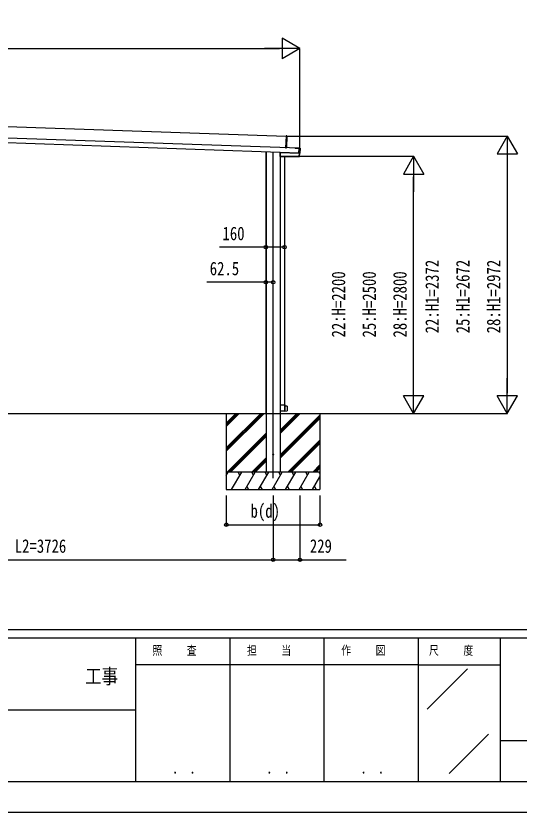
# Model space of a CAD drawing. Units: millimetres, scale not verified. Extents: x -14718 to 14718, y -10395 to 10395.
# Drawn here: x 3511 to 7809, y -10395 to -3587 of the extents above; entities that cross this region are included whole.
import ezdxf
from ezdxf.enums import TextEntityAlignment as Align

# ---------------------------------------------------------------- set-up
doc = ezdxf.new("R2010")
doc.units = ezdxf.units.MM
doc.header["$LTSCALE"] = 50
for name, color, linetype in [('0-3_YKK_12', 2, 'Continuous'), ('0-4_YKK_A1', 4, 'Continuous'), ('0-5_YKK_D', 6, 'Continuous'), ('0-6_YKK_ZWAK', 7, 'Continuous')]:
    doc.layers.add(name, color=color, linetype=linetype)
doc.styles.add('ＭＳ ゴシック', font='')
doc.styles.get('ＭＳ ゴシック').set_extended_font_data('MS Gothic')

msp = doc.modelspace()

# ---------------------------------------------------------------- linework, layer by layer
at = {"layer": '0-3_YKK_12'}
msp.add_line((5708.57, -7540.01), (5708.57, -4748.53), dxfattribs=at)
at = {"layer": '0-4_YKK_A1'}
for p, q in [((1505.09, -4464.86), (5818.91, -4615.5)), ((5930.59, -4719.46), (935.94, -4545.04)), ((5929.19, -4759.44), (934.55, -4585.02)), ((5818.99, -4613), (5815.43, -4714.94)), ((5818.99, -4613), (5819.01, -4612.5)), ((5824.51, -4613.53), (5818.99, -4613)), ((5819.01, -4612.5), (5824.53, -4613.03)), ((5824.98, -4613.55), (5821.42, -4715.49)), ((5646.07, -4749.55), (5646.07, -6987.51)), ((5647.27, -4749.59), (5647.27, -6987.51)), ((5647.67, -4749.6), (5647.67, -7487.51)), ((5767.47, -4756.3), (5767.47, -4789.78)), ((5767.47, -4756.3), (5767.85, -4756.31)), ((5768.15, -4756.01), (5767.77, -4756)), ((5767.85, -4756.31), (5768.15, -4756.31)), ((5767.85, -4756.31), (5767.85, -4789.4)), ((5767.97, -4755.8), (5767.97, -4753.8)), ((5768.15, -4756.31), (5768.16, -4756.01)), ((5768.16, -4756.01), (5930.7, -4761.69)), ((5768.32, -4755.81), (5768.62, -4755.81)), ((5768.32, -4755.82), (5768.62, -4755.83)), ((5768.62, -4755.81), (5768.62, -4753.83)), ((5930.21, -4761.47), (5768.62, -4755.83)), ((5815.42, -4715.44), (5815.43, -4714.94)), ((5815.43, -4714.94), (5820.95, -4715.47)), ((5820.95, -4715.47), (5821.42, -4715.49)), ((5901.63, -4717.95), (5901.7, -4715.95)), ((5907.62, -4718.16), (5907.69, -4716.16)), ((5907.69, -4716.16), (5917.69, -4716.51)), ((5917.62, -4718.51), (5917.69, -4716.51)), ((5917.69, -4716.51), (5923.68, -4716.72)), ((5923.61, -4718.71), (5923.68, -4716.72)), ((5923.68, -4716.72), (5937.17, -4717.19)), ((5929.16, -4760.47), (5929.15, -4760.82)), ((5929.15, -4760.82), (5930.35, -4760.87)), ((5929.15, -4760.82), (5929.15, -4760.82)), ((5929.15, -4760.82), (5930.35, -4760.86)), ((5930.23, -4760.86), (5930.21, -4761.47)), ((5930.51, -4761.48), (5930.21, -4761.47)), ((5930.35, -4760.86), (5930.35, -4760.87)), ((5930.51, -4761.48), (5930.53, -4760.87)), ((5937.65, -4719.17), (5930.61, -4718.92)), ((5930.62, -4761.67), (5930.65, -4760.87)), ((5930.62, -4761.67), (5930.64, -4760.88)), ((5930.63, -4718.42), (5930.64, -4718.07)), ((5931.84, -4718.11), (5930.64, -4718.07)), ((5930.64, -4718.07), (5930.64, -4718.07)), ((5931.84, -4718.11), (5930.64, -4718.07)), ((5932.72, -4761.76), (5930.7, -4761.69)), ((5930.94, -4760.92), (5930.94, -4761)), ((5936.64, -4761.2), (5930.94, -4761)), ((5931.84, -4718.11), (5931.84, -4718.11)), ((5932.18, -4717.01), (5932.14, -4718.11)), ((5932.43, -4789.78), (5933.39, -4762.08)), ((5932.44, -4718.02), (5938.14, -4718.22)), ((5932.44, -4718.02), (5932.44, -4718.1)), ((5932.72, -4761.76), (5932.71, -4762.06)), ((5933.1, -4761.77), (5932.72, -4761.76)), ((5933.01, -4762.07), (5933.39, -4762.08)), ((5935.6, -4762.16), (5933.39, -4762.08)), ((5936.64, -4761.2), (5936.19, -4760.72)), ((5936.21, -4760.22), (5937.65, -4719.17)), ((5936.71, -4760.24), (5936.21, -4760.22)), ((5938.14, -4719.18), (5936.71, -4760.24)), ((5936.71, -4760.24), (5937.15, -4760.71)), ((5938.62, -4718.74), (5937.15, -4760.71)), ((5938.14, -4719.18), (5937.65, -4719.17)), ((5937.66, -4718.67), (5938.14, -4718.22)), ((5938.62, -4718.74), (5938.14, -4719.18)), ((5938.71, -4759.27), (5940.07, -4720.29)), ((5767.85, -4789.4), (5767.47, -4789.78)), ((5767.77, -4790.08), (5768.15, -4789.69)), ((5767.77, -4790.08), (5932.13, -4790.07)), ((5768.15, -4789.4), (5767.85, -4789.4)), ((5768.15, -4789.4), (5768.15, -4789.69)), ((5768.15, -4789.69), (5931.76, -4789.69)), ((5769.47, -4790.08), (5769.47, -7487.51)), ((5769.47, -4790.52), (5769.87, -4790.52)), ((5769.87, -4790.52), (5769.87, -6913.01)), ((5769.87, -4790.52), (5770.17, -4790.52)), ((5770.17, -4790.52), (5805.57, -4790.52)), ((5776.97, -4790.52), (5776.97, -4790.32)), ((5779.97, -4790.32), (5776.97, -4790.32)), ((5779.97, -4790.08), (5779.97, -4790.32)), ((5779.97, -4790.32), (5779.97, -4790.52)), ((5803.47, -4790.32), (5800.47, -4790.32)), ((5800.47, -4790.52), (5800.47, -4790.32)), ((5803.47, -4790.32), (5803.47, -4790.52)), ((5805.57, -4790.52), (5806.07, -4790.52)), ((5806.07, -4790.52), (5806.07, -6913.01)), ((5931.76, -4789.39), (5931.76, -4789.69)), ((5931.76, -4789.69), (5932.13, -4790.07)), ((5932.43, -4789.78), (5932.06, -4789.4)), ((5769.47, -6913.01), (5769.87, -6913.01)), ((5769.87, -6913.01), (5770.17, -6913.01)), ((5770.74, -6913.01), (5770.17, -6913.01)), ((5770.17, -6944.21), (5770.44, -6913.31)), ((5770.74, -6913.01), (5770.94, -6913.01)), ((5806.37, -6913.31), (5806.37, -6944.21)), ((5807.67, -6913.01), (5808.1, -6913.01)), ((5808.1, -6913.01), (5808.3, -6913.01)), ((5808.6, -6913.31), (5808.87, -6944.21)), ((5828.57, -6923.2), (5808.98, -6922.86)), ((5828.87, -6923.5), (5828.87, -6964.92)), ((945.04, -6987.5), (6443.69, -6987.51)), ((5308.57, -6987.51), (5308.57, -7637.51)), ((5308.57, -7281.49), (5602.55, -6987.51)), ((5308.57, -7295.63), (5616.69, -6987.51)), ((5308.57, -7309.77), (5630.83, -6987.51)), ((5308.57, -7069.35), (5390.41, -6987.51)), ((5308.57, -7083.5), (5404.56, -6987.51)), ((5308.57, -7097.64), (5418.7, -6987.51)), ((5646.07, -6987.51), (5646.37, -6987.51)), ((5646.37, -6987.51), (5646.97, -6987.51)), ((5769.47, -7157.24), (5939.2, -6987.51)), ((5769.47, -7143.1), (5925.06, -6987.51)), ((5769.47, -7128.96), (5910.92, -6987.51)), ((5769.47, -7341.09), (6108.57, -7001.99)), ((5770.37, -6967.21), (5770.17, -6944.21)), ((5770.87, -6967.51), (5770.67, -6967.51)), ((5806.07, -6967.51), (5770.87, -6967.51)), ((5807.67, -6967.51), (5806.07, -6967.51)), ((5806.37, -6944.21), (5806.37, -6967.21)), ((5808.17, -6967.51), (5807.67, -6967.51)), ((5808.37, -6967.51), (5808.17, -6967.51)), ((5808.87, -6944.21), (5808.67, -6967.21)), ((5808.98, -6965.56), (5828.57, -6965.22)), ((6108.57, -6987.51), (6108.57, -7637.51)), ((5769.47, -7355.23), (6108.57, -7016.13)), ((5769.47, -7369.37), (6108.57, -7030.27)), ((5314.68, -7487.51), (5647.67, -7154.52)), ((5328.82, -7487.51), (5647.67, -7168.66)), ((5342.96, -7487.51), (5647.67, -7182.8)), ((5835.18, -7487.51), (6108.57, -7214.12)), ((5849.32, -7487.51), (6108.57, -7228.26)), ((5863.46, -7487.51), (6108.57, -7242.4)), ((5526.81, -7487.51), (5647.67, -7366.65)), ((5540.95, -7487.51), (5647.67, -7380.79)), ((5555.1, -7487.51), (5647.67, -7394.94)), ((6108.57, -7487.51), (5308.57, -7487.51)), ((5308.57, -7516.45), (5325.28, -7487.51)), ((5353.11, -7637.51), (5439.72, -7487.51)), ((5424.72, -7513.49), (5409.71, -7487.51)), ((5468.59, -7637.51), (5555.19, -7487.51)), ((5540.19, -7513.49), (5525.19, -7487.51)), ((5584.06, -7637.51), (5670.66, -7487.51)), ((5655.66, -7513.49), (5640.66, -7487.51)), ((5699.53, -7637.51), (5786.13, -7487.51)), ((5771.13, -7513.49), (5756.13, -7487.51)), ((5815, -7637.51), (5901.6, -7487.51)), ((5886.6, -7513.49), (5871.6, -7487.51)), ((5930.47, -7637.51), (6017.07, -7487.51)), ((6002.07, -7513.49), (5987.07, -7487.51)), ((6047.31, -7487.51), (6108.57, -7426.25)), ((6061.45, -7487.51), (6108.57, -7440.39)), ((6075.59, -7487.51), (6108.57, -7454.53)), ((6108.57, -7497.95), (6102.54, -7487.51)), ((5310.28, -7513.49), (5308.57, -7510.53)), ((6045.94, -7637.51), (6108.57, -7529.03)), ((5483.58, -7611.53), (5498.58, -7637.51)), ((5599.06, -7611.53), (5614.06, -7637.51)), ((5714.53, -7611.53), (5729.52, -7637.51)), ((5830, -7611.53), (5844.99, -7637.51)), ((5945.47, -7611.53), (5960.46, -7637.51)), ((6060.94, -7611.53), (6075.93, -7637.51)), ((5308.57, -7637.51), (6108.57, -7637.51))]:
    msp.add_line(p, q, dxfattribs=at)
for points in [[(5820.95, -4715.47), (5824.51, -4613.53), (5824.98, -4613.55)], [(5768.32, -4753.82), (5768.32, -4755.81), (5767.97, -4755.8)], [(5895.2, -4715.72), (5895.38, -4717.73), (5930.37, -4718.95)], [(5895.2, -4715.72), (5901.7, -4715.95), (5907.69, -4716.16)], [(5929.16, -4760.47), (5929.18, -4759.98), (5930.61, -4718.92), (5930.63, -4718.42)], [(5929.18, -4759.98), (5936.21, -4760.22), (5936.19, -4760.72), (5929.16, -4760.47)], [(5930.63, -4718.42), (5937.66, -4718.67), (5937.65, -4719.17)], [(5930.85, -4760.91), (5930.89, -4760.91), (5930.94, -4760.92)], [(5931.76, -4789.39), (5932.06, -4789.4), (5933.01, -4762.07), (5932.71, -4762.06)], [(5932.44, -4718.1), (5932.38, -4718.1), (5932.34, -4718.11)], [(5800.47, -4790.08), (5800.47, -4790.32), (5779.97, -4790.32)], [(5770.94, -6913.01), (5806.07, -6913.01), (5807.67, -6913.01)], [(5807.37, -6967.21), (5807.37, -6944.21), (5807.37, -6913.31)], [(5646.97, -6987.51), (5647.27, -6987.51), (5647.57, -6987.51), (5647.67, -6987.51)]]:
    msp.add_lwpolyline(points, dxfattribs=at)
msp.add_lwpolyline([(5768.15, -4789.4), (5768.15, -4756.31), (5932.71, -4762.06), (5931.76, -4789.39)], close=True, dxfattribs=at)
msp.add_circle((5708.57, -7337.51), 5, dxfattribs=at)
for centre, radius, start, end in [((5822.47, -4613.21), 2.07, 351.06854, 4.93146), ((5824.48, -4613.53), 0.5, 358, 84.5), ((5768.15, -4756.31), 0.3, 88.05611, 180.04719), ((5768.15, -4756.31), 0.3, 88.19064, 179.87538), ((5768.15, -4756.31), 0.3, 90.16173, 180.04449), ((5768.15, -4756.17), 0.159, 86.02272, 89.97728), ((5930.33, -4764.57), 3.71, 81.82188, 89.76035), ((5930.71, -4761.49), 0.2, 178, 268), ((5932.08, -4714.11), 4.01, 266.55184, 273.90119), ((5932.71, -4762.06), 0.3, 357.94657, 87.94647), ((5935.71, -4759.16), 3, 268, 358), ((5936.21, -4760.22), 0.501, 268.24971, 357.75029), ((5937.07, -4720.19), 3, 358, 88), ((5937.64, -4719.17), 0.501, 358.24971, 87.75029), ((5768.15, -4789.39), 0.301, 180.24971, 269.75029), ((5776.67, -4790.32), 0.3, 0, 54.36863), ((5803.77, -4790.32), 0.3, 125.63137, 180), ((5931.76, -4789.39), 0.301, 270.23913, 357.76087), ((5770.74, -6913.31), 0.3, 90, 179.5), ((5806.07, -6913.31), 0.3, 0, 90), ((5807.67, -6913.31), 0.3, 90, 180), ((5808.3, -6913.31), 0.3, 0.5, 90), ((5808.98, -6922.56), 0.3, 180.5, 271.40297), ((5828.57, -6923.5), 0.3, 0, 89), ((5770.67, -6967.21), 0.3, 180.5, 270), ((5806.07, -6967.21), 0.3, 270, 0), ((5807.67, -6967.21), 0.3, 180, 270), ((5808.37, -6967.21), 0.3, 270, 359.5), ((5808.98, -6965.86), 0.3, 90.71637, 179.5), ((5828.57, -6964.92), 0.3, 271, 0)]:
    msp.add_arc(centre, radius, start, end, dxfattribs=at)
for centre, major_axis, ratio, start_param, end_param in [((5767.77, -4756.3), (-0.3, 0.01), 0.998133, 4.7490956, 6.3180268), ((5767.77, -4755.8), (-0.2, 0.007), 0.998133, 1.607503, 3.1764341), ((5767.85, -4755.81), (0, 0.5), 0.061125, 3.1027435, 3.1394501), ((5768.15, -4755.81), (0.007, 0.2), 0.854479, 3.1782993, 4.712389), ((5768.15, -4755.81), (0.47, -0.016), 0.425228, 4.7490956, 6.2831853), ((5768.15, -4755.81), (-0.011, 0.2), 0.151815, 3.0913179, 3.1280246), ((5768.12, -4755.81), (0.201, -0.007), 0.992577, 6.2831853, 6.3180268), ((5768.12, -4755.81), (-0.501, 0.017), 0.998133, 3.1415927, 3.1764341), ((5820.92, -4715.46), (-0.013, 0.504), 0.060033, 4.3753319, 4.7012916), ((5930.71, -4761.49), (0.5, -0.017), 0.4, 3.1415927, 4.712389), ((5930.34, -4760.9), (0.6, -0.021), 0.061163, 6.2831853, 7.8539816), ((5930.95, -4760.7), (-0.01, -0.3), 0.998135, 5.4691958, 6.2831853), ((5931.84, -4718.08), (0.6, -0.021), 0.061163, 4.712389, 6.2831853), ((5932.43, -4718.32), (-0.01, -0.3), 0.998135, 3.1415927, 3.9545103), ((5933.09, -4762.07), (0.3, -0.01), 0.998135, 0, 1.5707963), ((5936.65, -4760.7), (0.342, -0.367), 0.99628, 5.4996506, 7.06672), ((5938.12, -4718.72), (0.367, 0.342), 0.99628, 5.4996506, 7.06672), ((5767.77, -4789.77), (0.213, 0.213), 0.99628, 2.358058, 3.9251274), ((5932.12, -4789.77), (-0.209, 0.217), 0.996405, 2.3754474, 3.9077379)]:
    msp.add_ellipse(centre, major_axis=major_axis, ratio=ratio, start_param=start_param, end_param=end_param, dxfattribs=at)
at = {"layer": '0-5_YKK_D'}
for p, q in [((5937.57, -3866.38), (5786.01, -3778.88)), ((5786.01, -3778.88), (5786.01, -3953.88)), ((1102.57, -3866.38), (5762.57, -3866.38)), ((5937.57, -3866.38), (5634.46, -3866.38)), ((5937.57, -3866.38), (5786.01, -3953.88)), ((5937.57, -4719.19), (5937.57, -3865.38)), ((5824.42, -4615.51), (7709.57, -4615.51)), ((7708.57, -4615.51), (7621.07, -4767.06)), ((7708.57, -4615.51), (7796.07, -4767.06)), ((7708.57, -4615.51), (7708.57, -4918.62)), ((5930.71, -4787.51), (6909.57, -4787.51)), ((6908.57, -4787.51), (6821.07, -4939.06)), ((6908.57, -4787.51), (6996.07, -4939.06)), ((6908.57, -4787.51), (6908.57, -5090.62)), ((7621.07, -4767.06), (7796.07, -4767.06)), ((7708.57, -4790.51), (7708.57, -6812.51)), ((6821.07, -4939.06), (6996.07, -4939.06)), ((6908.57, -6812.51), (6908.57, -4962.51)), ((5646.07, -5864.5), (5646.07, -5865.5)), ((6908.57, -6987.51), (6908.57, -6684.4)), ((7708.57, -6987.51), (7708.57, -6684.4)), ((6908.57, -6987.51), (6821.07, -6835.95)), ((6996.07, -6835.95), (6821.07, -6835.95)), ((6908.57, -6987.51), (6996.07, -6835.95)), ((7708.57, -6987.51), (7621.07, -6835.95)), ((7796.07, -6835.95), (7621.07, -6835.95)), ((7708.57, -6987.51), (7796.07, -6835.95)), ((6409.57, -6987.51), (6909.57, -6987.51)), ((6444.69, -6987.51), (7709.57, -6987.51)), ((5308.57, -7687.51), (5308.57, -7938.51)), ((5708.57, -7687.51), (5708.57, -8238.51)), ((5708.57, -7687.51), (5708.57, -8238.51)), ((5937.57, -7687.51), (5937.57, -8238.51)), ((6108.57, -7687.51), (6108.57, -7938.51)), ((5308.57, -7937.51), (6108.57, -7937.51)), ((1982.57, -8237.51), (5708.57, -8237.51))]:
    msp.add_line(p, q, dxfattribs=at)
for points in [[(5806.07, -5564.5), (5646.07, -5564.5), (5250.97, -5564.5)], [(5708.57, -5864.5), (5646.07, -5864.5), (5141.77, -5864.5)], [(5708.57, -8237.51), (5937.57, -8237.51), (6332.67, -8237.51)]]:
    msp.add_lwpolyline(points, dxfattribs=at)
for centre in [(5646.07, -5564.5), (5806.07, -5564.5), (5646.07, -5864.5), (5708.57, -5864.5), (5308.57, -7937.51), (6108.57, -7937.51), (5708.57, -8237.51), (5708.57, -8237.51), (5937.57, -8237.51)]:
    msp.add_circle(centre, 14.88, dxfattribs=at)
at = {"layer": '0-6_YKK_ZWAK'}
for p, q in [((13632.57, -8837.5), (-13667.43, -8837.5)), ((4532.57, -8907.5), (-17.43, -8907.5)), ((5337.57, -8907.5), (5337.57, -10132.5)), ((6142.57, -8907.5), (6142.57, -10132.5)), ((6947.57, -8907.5), (6947.57, -10132.5)), ((7647.57, -8907.5), (6947.57, -8907.5)), ((11261.32, -8907.5), (7647.57, -8907.5)), ((7647.57, -8907.5), (7647.57, -10132.5)), ((6947.57, -9135), (4532.57, -9135)), ((6947.57, -9135), (7647.57, -9135)), ((7024.87, -9514.02), (7367.63, -9171.25)), ((-17.43, -9520), (4532.57, -9520)), ((7212.35, -10065.96), (7549.12, -9729.19)), ((7647.57, -9782.5), (11261.32, -9782.5)), ((-17.43, -10132.5), (4532.57, -10132.5)), ((4532.57, -10132.5), (6947.57, -10132.5)), ((6947.57, -10132.5), (7647.57, -10132.5)), ((7647.57, -10132.5), (11261.32, -10132.5))]:
    msp.add_line(p, q, dxfattribs=at)
msp.add_lwpolyline([(-14717.5, -10395), (14717.5, -10395), (14717.5, 10395), (-14717.5, 10395)], close=True, dxfattribs=at)
msp.add_lwpolyline([(6947.57, -8907.5), (4532.57, -8907.5), (4532.57, -10132.5)], dxfattribs=at)

# ---------------------------------------------------------------- texts
at = {"layer": '0-5_YKK_D', "style": 'ＭＳ ゴシック', "width": 0.8}
for s, p in [('160', (5275.97, -5539.5)), ('62.5', (5166.77, -5839.5)), ('b(d)', (5515.37, -7912.51)), ('L2=3726', (3501.17, -8212.51)), ('229', (6022.07, -8212.51))]:
    msp.add_text(s, height=115.5, dxfattribs=at).set_placement(p, align=Align.BOTTOM_LEFT)
for s, p in [('22:H1=2372', (7158.57, -6301.31)), ('25:H1=2672', (7421.07, -6301.31)), ('28:H1=2972', (7683.57, -6301.31)), ('22:H=2200', (6358.57, -6336.91)), ('25:H=2500', (6621.07, -6336.91)), ('28:H=2800', (6883.57, -6336.91))]:
    msp.add_text(s, height=115.5, rotation=90, dxfattribs=at).set_placement(p, align=Align.BOTTOM_LEFT)
at = {"layer": '0-6_YKK_ZWAK', "style": 'ＭＳ ゴシック', "width": 0.8}
for s, height, p in [('照     査', 76.98, (4677.47, -9073.75)), ('担     当', 76.98, (5485.27, -9073.75)), ('作     図', 76.98, (6290.27, -9073.75)), ('尺     度', 76.98, (7039.97, -9073.75)), ('工事', 128.3, (4103.17, -9336.13)), ('． ．', 90.71, (4847.5, -10095.23)), ('． ．', 90.71, (5652.5, -10095.23)), ('． ．', 90.71, (6457.5, -10095.23))]:
    msp.add_text(s, height=height, dxfattribs=at).set_placement(p, align=Align.BOTTOM_LEFT)

doc.saveas('drawing.dxf')
